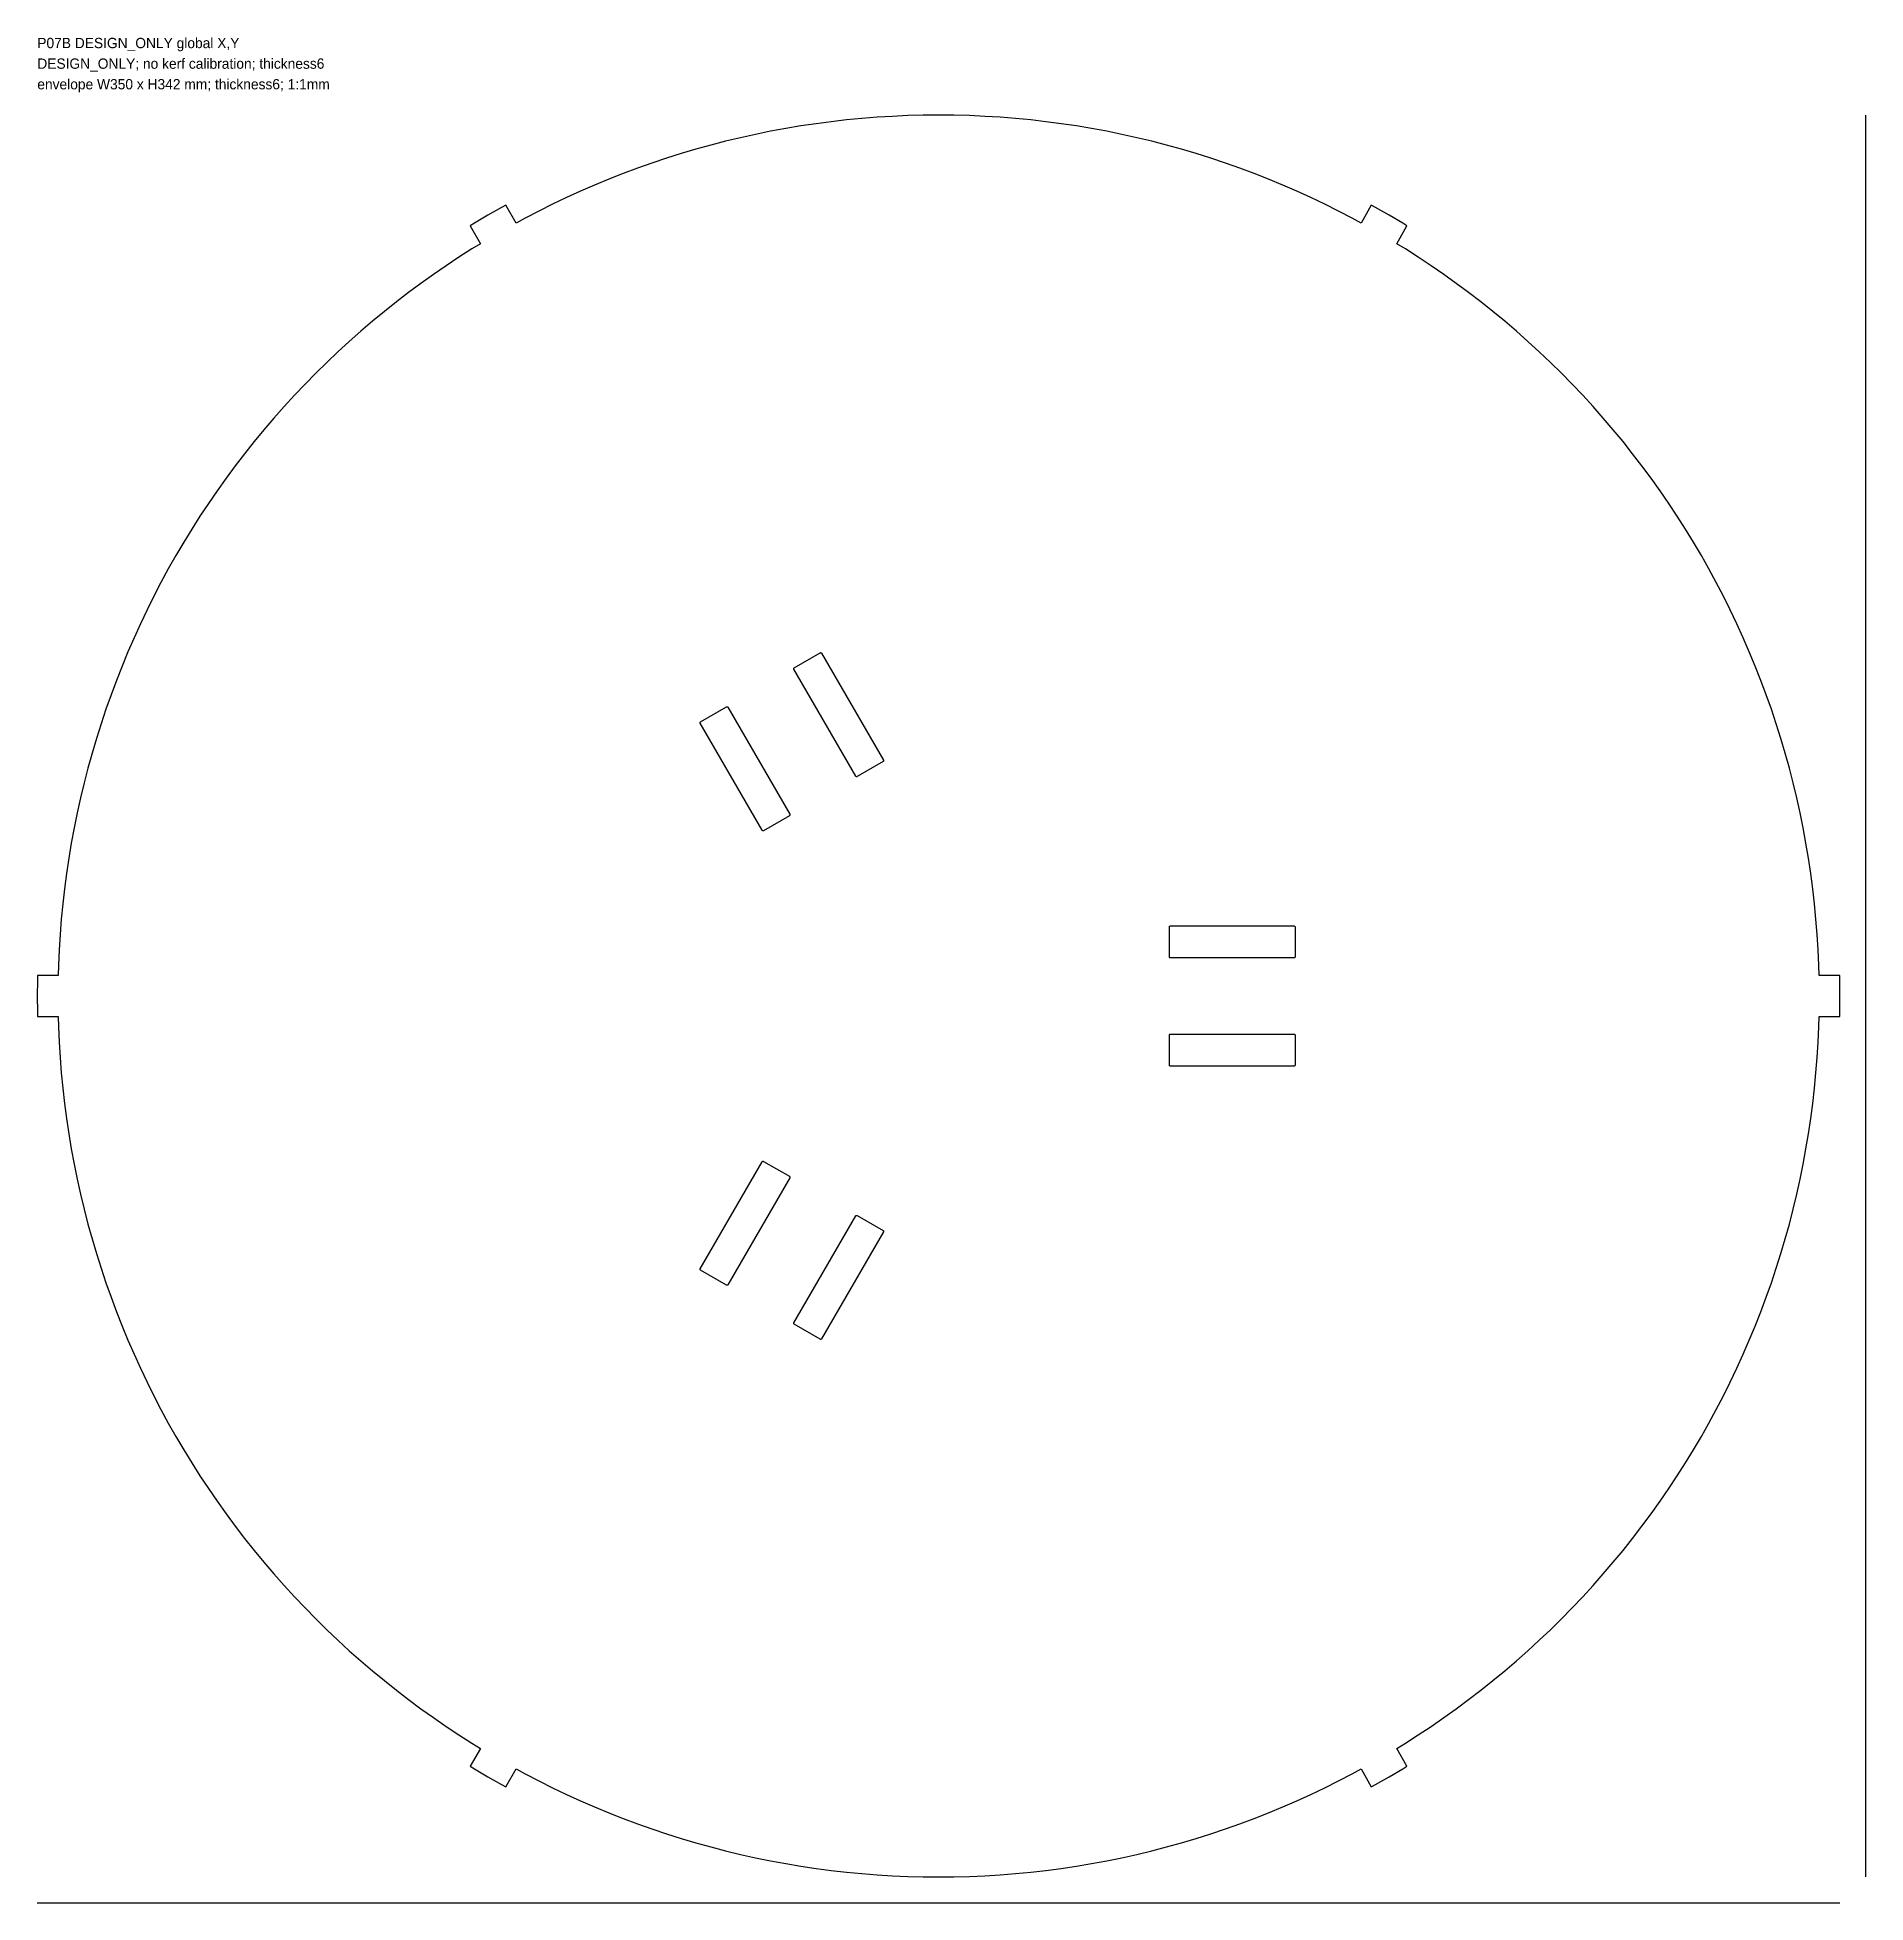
# Model space of a CAD drawing. Header units: millimetres. Extents: x -175 to 180, y -176 to 186.
import ezdxf

# ---------------------------------------------------------------- set-up
doc = ezdxf.new("R2010")
doc.units = ezdxf.units.MM
doc.layers.add('CUT_DESIGN_ONLY', color=1, linetype='Continuous')
doc.layers.add('NOT_CUT_DIMENSIONS', color=5, linetype='Continuous')

msp = doc.modelspace()

# ---------------------------------------------------------------- linework, layer by layer
at = {"layer": 'CUT_DESIGN_ONLY'}
for points in [[(80.279637, -150.984038), (82.009579, -150.044757), (84.010188, -153.509914), (84.841684, -153.058449), (87.5, -151.554446), (90.131663, -150.004278), (90.938391, -149.509914), (88.937782, -146.044757), (90.616194, -145.016224), (93.133275, -143.412667), (95.621986, -141.765425), (98.081571, -140.075), (100.511278, -138.341906), (102.910369, -136.566672), (105.278112, -134.749839), (107.613787, -132.891959), (109.916681, -130.9936), (112.186094, -129.055338), (114.421334, -127.077765), (116.62172, -125.061483), (118.786581, -123.007106), (120.91526, -120.91526), (123.007106, -118.786581), (125.061483, -116.62172), (127.077765, -114.421334), (129.055338, -112.186094), (130.9936, -109.916681), (132.891959, -107.613787), (134.749839, -105.278112), (136.566672, -102.910369), (138.341906, -100.511278), (140.075, -98.081571), (141.765425, -95.621986), (143.412667, -93.133275), (145.016224, -90.616194), (146.575608, -88.071511), (148.090344, -85.5), (149.55997, -82.902445), (150.984038, -80.279637), (152.362116, -77.632375), (153.693782, -74.961466), (154.978632, -72.267723), (156.216273, -69.551966), (157.40633, -66.815023), (158.548439, -64.057727), (159.642253, -61.280919), (160.687438, -58.485445), (161.683676, -55.672154), (162.630664, -52.841906), (163.528113, -49.995562), (164.37575, -47.133988), (165.173316, -44.258057), (165.920569, -41.368644), (166.617281, -38.46663), (167.26324, -35.552899), (167.858248, -32.628338), (168.402126, -29.693838), (168.894706, -26.750294), (169.33584, -23.7986), (169.725392, -20.839658), (170.063244, -17.874367), (170.349293, -14.903632), (170.583453, -11.928357), (170.76565, -8.949449), (170.895831, -5.967814), (170.94736, -4), (174.948579, -4), (174.973347, -3.054171), (175, 0), (174.973347, 3.054171), (174.948579, 4), (170.94736, 4), (170.895831, 5.967814), (170.76565, 8.949449), (170.583453, 11.928357), (170.349293, 14.903632), (170.063244, 17.874367), (169.725392, 20.839658), (169.33584, 23.7986), (168.894706, 26.750294), (168.402126, 29.693838), (167.858248, 32.628338), (167.26324, 35.552899), (166.617281, 38.46663), (165.920569, 41.368644), (165.173316, 44.258057), (164.37575, 47.133988), (163.528113, 49.995562), (162.630664, 52.841906), (161.683676, 55.672154), (160.687438, 58.485445), (159.642253, 61.280919), (158.548439, 64.057727), (157.40633, 66.815023), (156.216273, 69.551966), (154.978632, 72.267723), (153.693782, 74.961466), (152.362116, 77.632375), (150.984038, 80.279637), (149.55997, 82.902445), (148.090344, 85.5), (146.575608, 88.071511), (145.016224, 90.616194), (143.412667, 93.133275), (141.765425, 95.621986), (140.075, 98.081571), (138.341906, 100.511278), (136.566672, 102.910369), (134.749839, 105.278112), (132.891959, 107.613787), (130.9936, 109.916681), (129.055338, 112.186094), (127.077765, 114.421334), (125.061483, 116.62172), (123.007106, 118.786581), (120.91526, 120.91526), (118.786581, 123.007106), (116.62172, 125.061483), (114.421334, 127.077765), (112.186094, 129.055338), (109.916681, 130.9936), (107.613787, 132.891959), (105.278112, 134.749839), (102.910369, 136.566672), (100.511278, 138.341906), (98.081571, 140.075), (95.621986, 141.765425), (93.133275, 143.412667), (90.616194, 145.016224), (88.937782, 146.044757), (90.938391, 149.509914), (90.131663, 150.004278), (87.5, 151.554446), (84.841684, 153.058449), (84.010188, 153.509914), (82.009579, 150.044757), (80.279637, 150.984038), (77.632375, 152.362116), (74.961466, 153.693782), (72.267723, 154.978632), (69.551966, 156.216273), (66.815023, 157.40633), (64.057727, 158.548439), (61.280919, 159.642253), (58.485445, 160.687438), (55.672154, 161.683676), (52.841906, 162.630664), (49.995562, 163.528113), (47.133988, 164.37575), (44.258057, 165.173316), (41.368644, 165.920569), (38.46663, 166.617281), (35.552899, 167.26324), (32.628338, 167.858248), (29.693838, 168.402126), (26.750294, 168.894706), (23.7986, 169.33584), (20.839658, 169.725392), (17.874367, 170.063244), (14.903632, 170.349293), (11.928357, 170.583453), (8.949449, 170.76565), (5.967814, 170.895831), (2.984362, 170.973956), (0, 171), (-2.984362, 170.973956), (-5.967814, 170.895831), (-8.949449, 170.76565), (-11.928357, 170.583453), (-14.903632, 170.349293), (-17.874367, 170.063244), (-20.839658, 169.725392), (-23.7986, 169.33584), (-26.750294, 168.894706), (-29.693838, 168.402126), (-32.628338, 167.858248), (-35.552899, 167.26324), (-38.46663, 166.617281), (-41.368644, 165.920569), (-44.258057, 165.173316), (-47.133988, 164.37575), (-49.995562, 163.528113), (-52.841906, 162.630664), (-55.672154, 161.683676), (-58.485445, 160.687438), (-61.280919, 159.642253), (-64.057727, 158.548439), (-66.815023, 157.40633), (-69.551966, 156.216273), (-72.267723, 154.978632), (-74.961466, 153.693782), (-77.632375, 152.362116), (-80.279637, 150.984038), (-82.009579, 150.044757), (-84.010188, 153.509914), (-84.841684, 153.058449), (-87.5, 151.554446), (-90.131663, 150.004278), (-90.938391, 149.509914), (-88.937782, 146.044757), (-90.616194, 145.016224), (-93.133275, 143.412667), (-95.621986, 141.765425), (-98.081571, 140.075), (-100.511278, 138.341906), (-102.910369, 136.566672), (-105.278112, 134.749839), (-107.613787, 132.891959), (-109.916681, 130.9936), (-112.186094, 129.055338), (-114.421334, 127.077765), (-116.62172, 125.061483), (-118.786581, 123.007106), (-120.91526, 120.91526), (-123.007106, 118.786581), (-125.061483, 116.62172), (-127.077765, 114.421334), (-129.055338, 112.186094), (-130.9936, 109.916681), (-132.891959, 107.613787), (-134.749839, 105.278112), (-136.566672, 102.910369), (-138.341906, 100.511278), (-140.075, 98.081571), (-141.765425, 95.621986), (-143.412667, 93.133275), (-145.016224, 90.616194), (-146.575608, 88.071511), (-148.090344, 85.5), (-149.55997, 82.902445), (-150.984038, 80.279637), (-152.362116, 77.632375), (-153.693782, 74.961466), (-154.978632, 72.267723), (-156.216273, 69.551966), (-157.40633, 66.815023), (-158.548439, 64.057727), (-159.642253, 61.280919), (-160.687438, 58.485445), (-161.683676, 55.672154), (-162.630664, 52.841906), (-163.528113, 49.995562), (-164.37575, 47.133988), (-165.173316, 44.258057), (-165.920569, 41.368644), (-166.617281, 38.46663), (-167.26324, 35.552899), (-167.858248, 32.628338), (-168.402126, 29.693838), (-168.894706, 26.750294), (-169.33584, 23.7986), (-169.725392, 20.839658), (-170.063244, 17.874367), (-170.349293, 14.903632), (-170.583453, 11.928357), (-170.76565, 8.949449), (-170.895831, 5.967814), (-170.94736, 4), (-174.948579, 4), (-174.973347, 3.054171), (-175, 0), (-174.973347, -3.054171), (-174.948579, -4), (-170.94736, -4), (-170.895831, -5.967814), (-170.76565, -8.949449), (-170.583453, -11.928357), (-170.349293, -14.903632), (-170.063244, -17.874367), (-169.725392, -20.839658), (-169.33584, -23.7986), (-168.894706, -26.750294), (-168.402126, -29.693838), (-167.858248, -32.628338), (-167.26324, -35.552899), (-166.617281, -38.46663), (-165.920569, -41.368644), (-165.173316, -44.258057), (-164.37575, -47.133988), (-163.528113, -49.995562), (-162.630664, -52.841906), (-161.683676, -55.672154), (-160.687438, -58.485445), (-159.642253, -61.280919), (-158.548439, -64.057727), (-157.40633, -66.815023), (-156.216273, -69.551966), (-154.978632, -72.267723), (-153.693782, -74.961466), (-152.362116, -77.632375), (-150.984038, -80.279637), (-149.55997, -82.902445), (-148.090344, -85.5), (-146.575608, -88.071511), (-145.016224, -90.616194), (-143.412667, -93.133275), (-141.765425, -95.621986), (-140.075, -98.081571), (-138.341906, -100.511278), (-136.566672, -102.910369), (-134.749839, -105.278112), (-132.891959, -107.613787), (-130.9936, -109.916681), (-129.055338, -112.186094), (-127.077765, -114.421334), (-125.061483, -116.62172), (-123.007106, -118.786581), (-120.91526, -120.91526), (-118.786581, -123.007106), (-116.62172, -125.061483), (-114.421334, -127.077765), (-112.186094, -129.055338), (-109.916681, -130.9936), (-107.613787, -132.891959), (-105.278112, -134.749839), (-102.910369, -136.566672), (-100.511278, -138.341906), (-98.081571, -140.075), (-95.621986, -141.765425), (-93.133275, -143.412667), (-90.616194, -145.016224), (-88.937782, -146.044757), (-90.938391, -149.509914), (-90.131663, -150.004278), (-87.5, -151.554446), (-84.841684, -153.058449), (-84.010188, -153.509914), (-82.009579, -150.044757), (-80.279637, -150.984038), (-77.632375, -152.362116), (-74.961466, -153.693782), (-72.267723, -154.978632), (-69.551966, -156.216273), (-66.815023, -157.40633), (-64.057727, -158.548439), (-61.280919, -159.642253), (-58.485445, -160.687438), (-55.672154, -161.683676), (-52.841906, -162.630664), (-49.995562, -163.528113), (-47.133988, -164.37575), (-44.258057, -165.173316), (-41.368644, -165.920569), (-38.46663, -166.617281), (-35.552899, -167.26324), (-32.628338, -167.858248), (-29.693838, -168.402126), (-26.750294, -168.894706), (-23.7986, -169.33584), (-20.839658, -169.725392), (-17.874367, -170.063244), (-14.903632, -170.349293), (-11.928357, -170.583453), (-8.949449, -170.76565), (-5.967814, -170.895831), (-2.984362, -170.973956), (0, -171), (2.984362, -170.973956), (5.967814, -170.895831), (8.949449, -170.76565), (11.928357, -170.583453), (14.903632, -170.349293), (17.874367, -170.063244), (20.839658, -169.725392), (23.7986, -169.33584), (26.750294, -168.894706), (29.693838, -168.402126), (32.628338, -167.858248), (35.552899, -167.26324), (38.46663, -166.617281), (41.368644, -165.920569), (44.258057, -165.173316), (47.133988, -164.37575), (49.995562, -163.528113), (52.841906, -162.630664), (55.672154, -161.683676), (58.485445, -160.687438), (61.280919, -159.642253), (64.057727, -158.548439), (66.815023, -157.40633), (69.551966, -156.216273), (72.267723, -154.978632), (74.961466, -153.693782), (77.632375, -152.362116)], [(-10.705874, 45.735431), (-10.696971, 45.697248), (-10.695688, 45.658063), (-10.702074, 45.619379), (-10.715885, 45.582685), (-10.736589, 45.549391), (-10.76339, 45.520775), (-10.79526, 45.497938), (-15.818207, 42.597938), (-15.853919, 42.581757), (-15.892102, 42.572854), (-15.931288, 42.571571), (-15.969971, 42.577958), (-16.006665, 42.591769), (-16.039959, 42.612473), (-16.068575, 42.639274), (-16.091412, 42.671143), (-28.091412, 63.455753), (-28.107593, 63.491465), (-28.116496, 63.529648), (-28.117779, 63.568833), (-28.111392, 63.607517), (-28.097581, 63.644211), (-28.076878, 63.677505), (-28.050076, 63.706121), (-28.018207, 63.728958), (-22.99526, 66.628958), (-22.959547, 66.645139), (-22.921365, 66.654042), (-22.882179, 66.655325), (-22.843496, 66.648938), (-22.806802, 66.635127), (-22.773507, 66.614424), (-22.744892, 66.587622), (-22.722055, 66.555753), (-10.722055, 45.771143)], [(-28.892407, 35.235431), (-28.883504, 35.197248), (-28.882221, 35.158063), (-28.888608, 35.119379), (-28.902419, 35.082685), (-28.923122, 35.049391), (-28.949924, 35.020775), (-28.981793, 34.997938), (-34.00474, 32.097938), (-34.040453, 32.081757), (-34.078635, 32.072854), (-34.117821, 32.071571), (-34.156504, 32.077958), (-34.193198, 32.091769), (-34.226493, 32.112473), (-34.255108, 32.139274), (-34.277945, 32.171143), (-46.277945, 52.955753), (-46.294126, 52.991465), (-46.303029, 53.029648), (-46.304312, 53.068833), (-46.297926, 53.107517), (-46.284115, 53.144211), (-46.263411, 53.177505), (-46.23661, 53.206121), (-46.20474, 53.228958), (-41.181793, 56.128958), (-41.146081, 56.145139), (-41.107898, 56.154042), (-41.068712, 56.155325), (-41.030029, 56.148938), (-40.993335, 56.135127), (-40.960041, 56.114424), (-40.931425, 56.087622), (-40.908588, 56.055753), (-28.908588, 35.271143)], [(45, 7.4), (44.960982, 7.403843), (44.923463, 7.415224), (44.888886, 7.433706), (44.858579, 7.458579), (44.833706, 7.488886), (44.815224, 7.523463), (44.803843, 7.560982), (44.8, 7.6), (44.8, 13.4), (44.803843, 13.439018), (44.815224, 13.476537), (44.833706, 13.511114), (44.858579, 13.541421), (44.888886, 13.566294), (44.923463, 13.584776), (44.960982, 13.596157), (45, 13.6), (69, 13.6), (69.039018, 13.596157), (69.076537, 13.584776), (69.111114, 13.566294), (69.141421, 13.541421), (69.166294, 13.511114), (69.184776, 13.476537), (69.196157, 13.439018), (69.2, 13.4), (69.2, 7.6), (69.196157, 7.560982), (69.184776, 7.523463), (69.166294, 7.488886), (69.141421, 7.458579), (69.111114, 7.433706), (69.076537, 7.415224), (69.039018, 7.403843), (69, 7.4)], [(44.960982, -13.596157), (44.923463, -13.584776), (44.888886, -13.566294), (44.858579, -13.541421), (44.833706, -13.511114), (44.815224, -13.476537), (44.803843, -13.439018), (44.8, -13.4), (44.8, -7.6), (44.803843, -7.560982), (44.815224, -7.523463), (44.833706, -7.488886), (44.858579, -7.458579), (44.888886, -7.433706), (44.923463, -7.415224), (44.960982, -7.403843), (45, -7.4), (69, -7.4), (69.039018, -7.403843), (69.076537, -7.415224), (69.111114, -7.433706), (69.141421, -7.458579), (69.166294, -7.488886), (69.184776, -7.523463), (69.196157, -7.560982), (69.2, -7.6), (69.2, -13.4), (69.196157, -13.439018), (69.184776, -13.476537), (69.166294, -13.511114), (69.141421, -13.541421), (69.111114, -13.566294), (69.076537, -13.584776), (69.039018, -13.596157), (69, -13.6), (45, -13.6)], [(-34.255108, -32.139274), (-34.226493, -32.112473), (-34.193198, -32.091769), (-34.156504, -32.077958), (-34.117821, -32.071571), (-34.078635, -32.072854), (-34.040453, -32.081757), (-34.00474, -32.097938), (-28.981793, -34.997938), (-28.949924, -35.020775), (-28.923122, -35.049391), (-28.902419, -35.082685), (-28.888608, -35.119379), (-28.882221, -35.158063), (-28.883504, -35.197248), (-28.892407, -35.235431), (-28.908588, -35.271143), (-40.908588, -56.055753), (-40.931425, -56.087622), (-40.960041, -56.114424), (-40.993335, -56.135127), (-41.030029, -56.148938), (-41.068712, -56.155325), (-41.107898, -56.154042), (-41.146081, -56.145139), (-41.181793, -56.128958), (-46.20474, -53.228958), (-46.23661, -53.206121), (-46.263411, -53.177505), (-46.284115, -53.144211), (-46.297926, -53.107517), (-46.304312, -53.068833), (-46.303029, -53.029648), (-46.294126, -52.991465), (-46.277945, -52.955753), (-34.277945, -32.171143)], [(-16.091412, -42.671143), (-16.068575, -42.639274), (-16.039959, -42.612473), (-16.006665, -42.591769), (-15.969971, -42.577958), (-15.931288, -42.571571), (-15.892102, -42.572854), (-15.853919, -42.581757), (-15.818207, -42.597938), (-10.79526, -45.497938), (-10.76339, -45.520775), (-10.736589, -45.549391), (-10.715885, -45.582685), (-10.702074, -45.619379), (-10.695688, -45.658063), (-10.696971, -45.697248), (-10.705874, -45.735431), (-10.722055, -45.771143), (-22.722055, -66.555753), (-22.744892, -66.587622), (-22.773507, -66.614424), (-22.806802, -66.635127), (-22.843496, -66.648938), (-22.882179, -66.655325), (-22.921365, -66.654042), (-22.959547, -66.645139), (-22.99526, -66.628958), (-28.018207, -63.728958), (-28.050076, -63.706121), (-28.076878, -63.677505), (-28.097581, -63.644211), (-28.111392, -63.607517), (-28.117779, -63.568833), (-28.116496, -63.529648), (-28.107593, -63.491465), (-28.091412, -63.455753)]]:
    msp.add_lwpolyline(points, close=True, dxfattribs=at)
at = {"layer": 'NOT_CUT_DIMENSIONS'}
for p, q in [((180, -171), (180, 171)), ((-175, -176), (175, -176))]:
    msp.add_line(p, q, dxfattribs=at)

# ---------------------------------------------------------------- texts
for s, p in [('P07B DESIGN_ONLY global X,Y', (-175, 184)), ('DESIGN_ONLY; no kerf calibration; thickness6', (-175, 180)), ('envelope W350 x H342 mm; thickness6; 1:1mm', (-175, 176))]:
    msp.add_text(s, height=2, dxfattribs=at).set_placement(p)

doc.saveas('drawing.dxf')
